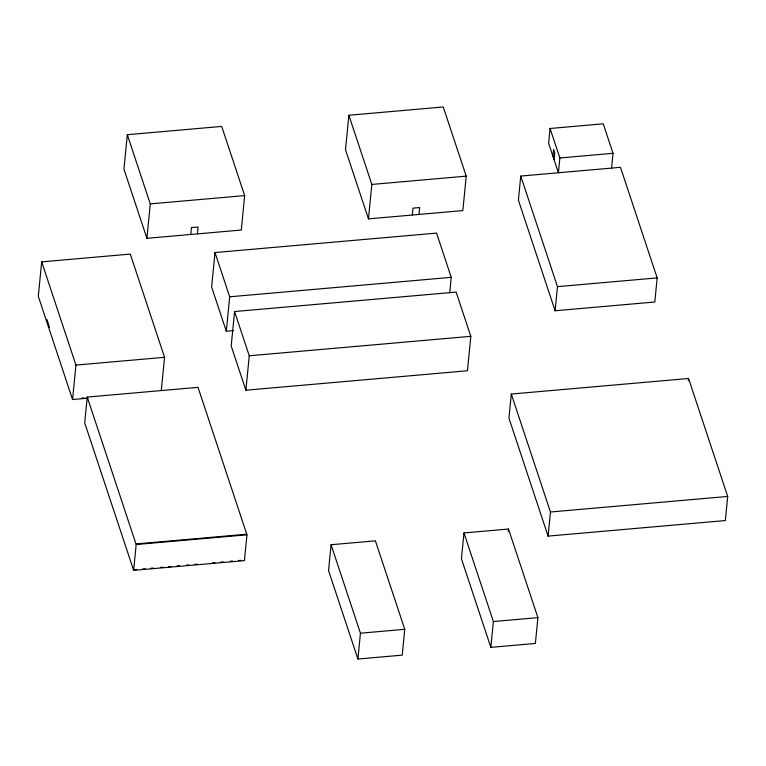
<?xml version="1.0" encoding="UTF-8"?>
<svg xmlns="http://www.w3.org/2000/svg" width="766" height="766" viewBox="0 0 766 766"><rect width="100%" height="100%" fill="white"/><g stroke="black" fill="none" stroke-linecap="round" stroke-linejoin="round"><path stroke-width="1.15" d="M161.3 390.555L164.556 357.31L130.297 254.092L41.68 261.867L38.3 296.308L72.559 399.526L87.918 398.176M72.559 399.526L75.939 365.085L41.68 261.867M87.238 397.075L84.71 422.899L133.648 570.354L244.421 560.626L246.958 534.802L198.021 387.347L87.238 397.075L136.176 544.521L133.648 570.354M127.319 134.701L123.939 169.142L146.909 238.322L241.29 230.039L244.66 195.608L221.7 126.419L127.319 134.701L150.28 203.89L146.909 238.322M190.772 234.473L191.452 227.588L198.097 227.004L197.417 233.889M449.728 292.775L451.241 277.34L436.563 233.103L215.007 252.56L211.627 286.991L226.305 331.228L233.458 330.606M226.305 331.228L229.685 296.796L215.007 252.56M234.578 311.542L231.198 345.973L245.886 390.21L467.442 370.763L470.822 336.322L456.134 292.085L234.578 311.542L249.256 355.769L245.886 390.21M348.875 115.254L345.495 149.696L368.465 218.875L462.846 210.593L466.226 176.151L443.255 106.972L348.875 115.254L371.836 184.443L368.465 218.875M331.084 544.731L328.547 570.565L357.913 659.028L402.227 655.141L404.754 629.317L375.388 540.844L331.084 544.731L360.441 633.204L357.913 659.028M412.328 215.026L413.008 208.141L419.653 207.557L418.973 214.442M463.976 532.935L461.438 558.759L490.843 647.366L535.367 643.45L537.904 617.626L508.49 529.028L463.976 532.935L493.381 621.532L490.843 647.366M520.765 176.065L518.4 200.175L555.111 310.757L654.806 302.005L657.171 277.895L620.47 167.314L520.765 176.065L557.476 286.656L555.111 310.757M511.305 394.05L508.94 418.15L548.092 536.114L725.335 520.554L727.7 496.445L688.548 378.49L511.305 394.05L550.457 512.004L548.092 536.114M508.26 531.374L508.49 529.028M550.065 128.487L548.619 143.299L558.404 172.79L559.86 157.978L550.065 128.487L603.244 123.824L613.03 153.305L611.574 168.118M552.928 156.274L553.598 149.38L554.775 152.922L554.096 159.807M688.318 380.779L688.548 378.49M559.86 157.978L613.03 153.305M150.28 203.89L244.66 195.608M371.836 184.443L466.226 176.151M229.685 296.796L451.241 277.34M557.476 286.656L657.171 277.895M75.939 365.085L164.556 357.31M249.256 355.769L470.822 336.322M81.579 398.129L83.954 397.918M136.875 543.86L245.876 534.285M136.176 544.521L246.958 534.802M550.457 512.004L727.7 496.445M134.337 569.684L136.712 569.473M142.629 568.956L145.004 568.745M150.921 568.228L153.296 568.018M160.4 567.395L162.775 567.185M168.702 566.668L171.067 566.457M176.994 565.94L179.359 565.729M186.473 565.107L188.838 564.896M194.765 564.379L197.13 564.169M212.536 562.818L214.911 562.608M220.828 562.091L223.203 561.88M230.307 561.258L232.682 561.047M238.599 560.53L240.974 560.319M360.441 633.204L404.754 629.317M493.381 621.532L537.904 617.626M46.908 319.499L49.541 327.427"/></g></svg>
